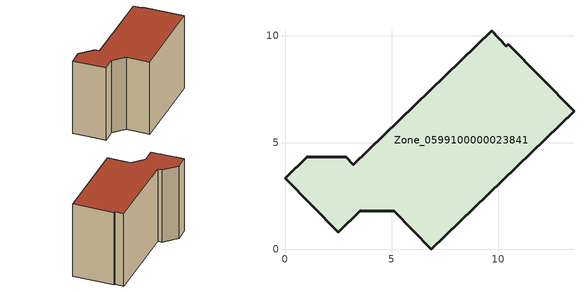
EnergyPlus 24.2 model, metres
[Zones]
Zone_0599100000023841
 floor ground (C_G): 10.39,9.53 10.48,9.62 13.56,6.46 6.87,0 5.13,1.78 3.53,1.8 2.49,0.78 0,3.32 1.04,4.34 2.87,4.31 3.21,3.97 9.71,10.24 z0
 wall outside (C_F): 2.49,0.78 3.53,1.8 5.13,1.78 6.87,0 13.56,6.46 10.48,9.62 10.39,9.53 9.71,10.24 3.21,3.97 2.87,4.31 1.04,4.34 0,3.32 2.49,0.78 z0:8.39
 roof outside (C_R): 10.48,9.62 10.39,9.53 9.71,10.24 3.21,3.97 2.87,4.31 1.04,4.34 0,3.32 2.49,0.78 3.53,1.8 5.13,1.78 6.87,0 13.56,6.46 z8.39
[BUILDING]
Pand.0599100000023841: North Axis=0; Terrain=City; Loads Convergence Tolerance Value=0.04; Temperature Convergence Tolerance Value=0.4; Solar Distribution=FullExterior; Maximum Number of Warmup Days=25; Minimum Number of Warmup Days=1
[Site:Location]
Rotterdam.The.Hague.AP_ZH_NLD Design_Conditions: Latitude=51.96; Longitude=4.45; Time Zone=1; Elevation=-4.5
[SITE:GROUNDTEMPERATURE:BUILDINGSURFACE]
18, 18, 18, 18, 18, 18, 18, 18, 18, 18, 18, 18
[MATERIAL] Thermal Absorptance=0.9; Solar Absorptance=0.7; Visible Absorptance=0.7
Name | Roughness | Thickness | Conductivity | Density | Specific Heat
G.TI.1975-1991 | MediumSmooth | 0.15 | 0.288461 | 540 | 1210
F.TI.1975-1991 | Rough | 0.3 | 0.230769 | 1920 | 840
R.TI.1975-1991 | MediumRough | 0.2 | 0.153846 | 1500 | 1000
[CONSTRUCTION]
C_G: G.TI.1975-1991
C_F: F.TI.1975-1991
C_R: R.TI.1975-1991
[ZONE]
Zone_0599100000023841: Type=1; Multiplier=1; Ceiling Height=Autocalculate; Volume=Autocalculate; Floor Area=autocalculate; Part of Total Floor Area=Yes
[ZONEINFILTRATION:DESIGNFLOWRATE]
Infil_Zone_0599100000023841: Zone or ZoneList or Space or SpaceList=Zone_0599100000023841; Schedule=AlwaysOn; Design Flow Rate Calculation Method=Flow/Area; Flow Rate per Floor Area=0.003; Constant Term Coefficient=1; Temperature Term Coefficient=0; Velocity Term Coefficient=0; Velocity Squared Term Coefficient=0
[HVACTEMPLATE:ZONE:IDEALLOADSAIRSYSTEM]
Zone_0599100000023841: Maximum Heating Supply Air Temperature=50; Minimum Cooling Supply Air Temperature=13; Maximum Heating Supply Air Humidity Ratio=0.0156; Minimum Cooling Supply Air Humidity Ratio=0.0077; Heating Limit=NoLimit; Cooling Limit=NoLimit; Dehumidification Control Type=ConstantSensibleHeatRatio; Cooling Sensible Heat Ratio=0.7; Dehumidification Setpoint=60; Humidification Control Type=None; Humidification Setpoint=30; Outdoor Air Method=None; Outdoor Air Flow Rate per Person=0.00944; Outdoor Air Flow Rate per Zone Floor Area=0; Outdoor Air Flow Rate per Zone=0; Demand Controlled Ventilation Type=None; Outdoor Air Economizer Type=NoEconomizer; Heat Recovery Type=None; Sensible Heat Recovery Effectiveness=0.7; Latent Heat Recovery Effectiveness=0.65
[ZONECONTROL:THERMOSTAT]
ThermostatControl_Zone_0599100000023841: Zone or ZoneList=Zone_0599100000023841; Control Type Schedule=DualSetpointControlType; Control 1=Thermostat_Zone_0599100000023841; Temperature Difference Between Cutout And Setpoint=0
[THERMOSTATSETPOINT:DUALSETPOINT]
Thermostat_Zone_0599100000023841: Heating Setpoint Temperature Schedule=HeatingSetpoint_Zone_0599100000023841; Cooling Setpoint Temperature Schedule=CoolingSetpoint_Zone_0599100000023841
[SCHEDULE:COMPACT]
HeatingSetpoint_Zone_0599100000023841: Through: 12/31, For: AllDays, Until: 24:00, 21
CoolingSetpoint_Zone_0599100000023841: Through: 12/31, For: AllDays, Until: 24:00, 24
DualSetpointControlType: Through: 12/31, For: AllDays, Until: 24:00, 4
AlwaysOn: Through: 12/31, For: AllDays, Until: 24:00, 1
